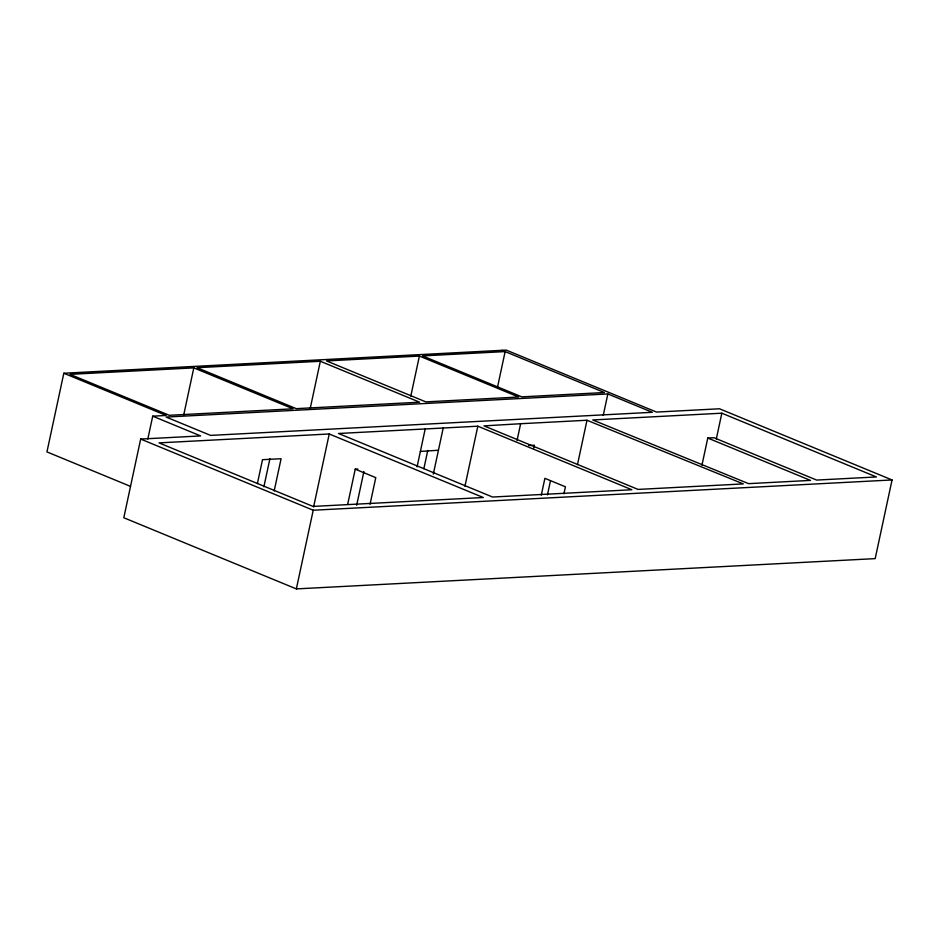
<?xml version="1.0" encoding="UTF-8"?>
<svg xmlns="http://www.w3.org/2000/svg" width="939" height="939" viewBox="0 0 939 939"><rect width="100%" height="100%" fill="white"/><g stroke="black" fill="none" stroke-linecap="round" stroke-linejoin="round"><path stroke-width="1.41" d="M147.81 439.053L152.717 416.165L200.641 435.931L140.674 439.065L123.807 517.741L296.348 588.906L875.183 558.623L892.05 479.958L719.509 408.782L656.514 412.08L506.227 350.094L63.817 373.241L46.95 451.905L130.451 486.355M183.692 415.073L193.81 367.877L293.085 408.817L169.266 415.296L69.991 374.344L193.81 367.877M257.392 483.573L262.509 459.687L281.09 458.725L274.153 491.038M263.882 486.801L269.916 458.702M310.222 408.453L320.34 361.257L419.616 402.197L296.301 408.653L197.026 367.701L320.34 361.257M313.603 506.931L329.237 433.982L483.292 497.517L313.051 506.426L158.996 442.879L329.237 433.982M296.348 588.906L313.215 510.229L892.05 479.958M347.7 504.278L355.235 469.16L357.888 469.019M356.691 505.205L363.909 471.484M370.048 504.325L375.776 477.634L355.235 469.16M410.801 396.117L419.393 356.069L518.668 397.021L425.813 401.88L326.526 360.928L419.393 356.069M417.069 466.883L425.191 428.959L477.822 426.2L631.865 489.747L492.576 497.036L338.521 433.489L425.191 428.959M423.865 468.702L427.773 450.438M433.313 474.136L443.255 427.773M464.934 486.285L477.822 426.2M497.47 387.349L505.135 351.585L422.491 355.904L521.767 396.857L604.411 392.537L502.048 350.317M517.025 440.579L520.64 423.724L586.992 420.249L743.301 483.914L638.062 489.419L484.008 425.883L520.64 423.724M533.786 448.044L534.397 445.227L528.68 445.532M541.275 495.193L544.89 478.338L565.431 486.801L563.928 493.832M547.46 494.865L550.477 480.815M577.485 464.594L586.992 420.249M603.237 415.402L607.838 393.946L652.335 412.303L210.629 435.403L166.121 417.057L607.838 393.946M701.938 465.216L707.771 438.043L713.957 437.715L816.66 480.075L876.404 476.953L721.833 413.195L592.72 419.956L748.559 483.644L810.474 480.404L707.771 438.043M716.316 438.947L721.833 413.195M420.379 451.436L438.431 450.251M152.717 416.165L166.18 415.461L63.817 373.241M140.674 439.065L313.215 510.229"/></g></svg>
